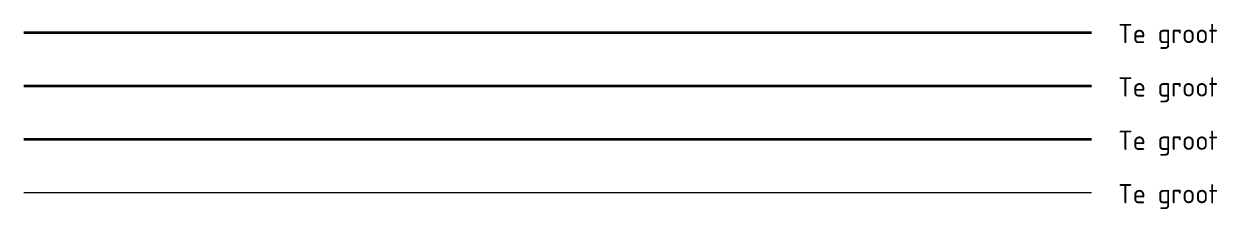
# Model space of a CAD drawing. Header units: metres. Extents: x 0 to 286, y 1 to 229.
# Drawn here: x 208.99 to 231.34, y 110.69 to 114.16 of the extents above; entities that cross this region are included whole.
import ezdxf

# ---------------------------------------------------------------- set-up
doc = ezdxf.new("R2010")
doc.units = ezdxf.units.M
for name, color, linetype, lineweight in [('V-WE-KW-PROFIELVRIJERUIMTE-G', 7, 'V-KW-PVR-SO', 18), ('V-WE-KW-ZICHTRUIMTE-G', 7, 'V-KW-ZICHTRUIMTE-SO', 35), ('V-WE-MO-ARCHEOLOGIE-G', 90, 'V-MO-ARCHEOLOGIE-SO', 35), ('V-WE-MO-BODEM_CONTOUR_ACHTERGRONDWAARDE-G', 90, 'V-MO-BODEMACHTERGRONDWAARDE-SO', 35), ('V-WE-OG-AANPIJLING-T18', 10, 'Continuous', 18)]:
    doc.layers.add(name, color=color, linetype=linetype, lineweight=lineweight)
doc.styles.add('NLCS-ISO-ANNOTATIEF-T18', font='NLCS-ISO.ttf', dxfattribs={"height": 1.8})
doc.linetypes.add('V-KW-PVR-SO', pattern='A,3,[23,NLCS.SHX,S=0.5,R=0,X=0,Y=0],3,-1.5', length=7.5)
doc.linetypes.add('V-KW-ZICHTRUIMTE-SO', pattern='A,1.5,[23,NLCS.SHX,S=0.5,R=0,X=0,Y=0],1.5,-4.5', length=7.5)
doc.linetypes.add('V-MO-ARCHEOLOGIE-SO', pattern='A,3.5,-5,0,[24,NLCS.SHX,S=1,R=0,X=0,Y=0],-5,7,-2.5,[34,NLCS.SHX,S=0.3,R=0,X=0,Y=0],-2.5,3.5', length=29)
doc.linetypes.add('V-MO-BODEMACHTERGRONDWAARDE-SO', pattern='A,3,-3.5,6,-7,[40,NLCS.SHX,S=1.8,R=0,X=0,Y=0],-7,6,-3.5,6,-3.5,[24,NLCS.SHX,S=1.5,R=0,X=-1.75,Y=0],3', length=48.5)

msp = doc.modelspace()

# ---------------------------------------------------------------- linework, layer by layer
at = {"layer": 'V-WE-KW-PROFIELVRIJERUIMTE-G', "color": 4}
msp.add_line((208.991, 111), (228.991, 111), dxfattribs=at)
at = {"layer": 'V-WE-KW-ZICHTRUIMTE-G', "color": 4}
msp.add_line((208.991, 112), (228.991, 112), dxfattribs=at)
at = {"layer": 'V-WE-MO-ARCHEOLOGIE-G', "color": 4}
msp.add_line((208.991, 113), (228.991, 113), dxfattribs=at)
at = {"layer": 'V-WE-MO-BODEM_CONTOUR_ACHTERGRONDWAARDE-G', "color": 4}
msp.add_line((208.991, 114), (228.991, 114), dxfattribs=at)

# ---------------------------------------------------------------- texts
at = {"layer": 'V-WE-OG-AANPIJLING-T18', "style": 'NLCS-ISO-ANNOTATIEF-T18'}
for p in [(229.491, 113.8), (229.491, 112.8), (229.491, 111.8), (229.491, 110.8)]:
    msp.add_text('Te groot', height=0.36, dxfattribs=at).set_placement(p)

doc.saveas('drawing.dxf')
